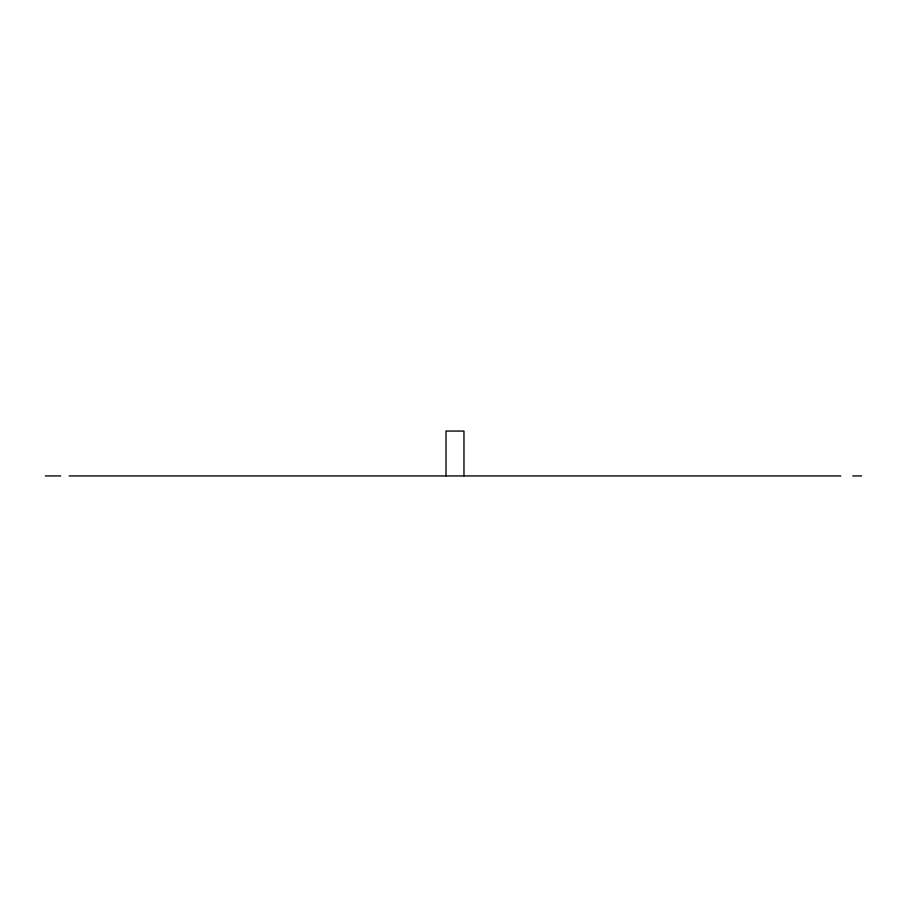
<?xml version="1.0" encoding="UTF-8"?>
<svg xmlns="http://www.w3.org/2000/svg" width="907" height="907" viewBox="0 0 907 907"><rect width="100%" height="100%" fill="white"/><g stroke="black" fill="none" stroke-linecap="round" stroke-linejoin="round"><path stroke-width="1.36" d="M45.35 475.937L60.724 475.937M69.159 475.937L840.812 475.937M852.727 475.937L861.65 475.937M463.965 475.937L463.965 431.063L446.017 431.063L446.017 475.937"/></g></svg>
